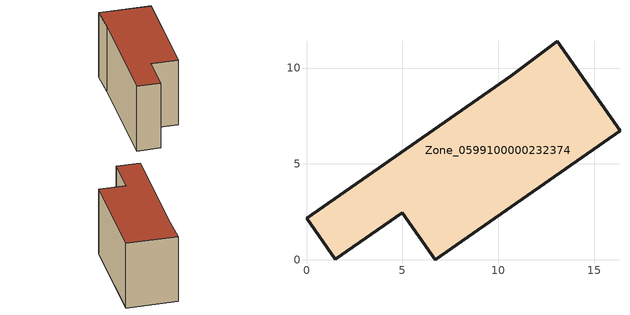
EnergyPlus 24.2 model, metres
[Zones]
Zone_0599100000232374
 floor ground (C_G): 10.67,9.58 13.09,11.4 16.35,6.72 6.71,0 4.99,2.46 1.51,0.03 0,2.17 z0
 wall outside (C_F): 1.51,0.03 4.99,2.46 6.71,0 16.35,6.72 13.09,11.4 10.67,9.58 0,2.17 1.51,0.03 z0:7.88
 roof outside (C_R): 4.99,2.46 6.71,0 16.35,6.72 13.09,11.4 10.67,9.58 0,2.17 1.51,0.03 z7.88
[BUILDING]
Pand.0599100000232374: North Axis=0; Terrain=City; Loads Convergence Tolerance Value=0.04; Temperature Convergence Tolerance Value=0.4; Solar Distribution=FullExterior; Maximum Number of Warmup Days=25; Minimum Number of Warmup Days=1
[Site:Location]
Rotterdam.The.Hague.AP_ZH_NLD Design_Conditions: Latitude=51.96; Longitude=4.45; Time Zone=1; Elevation=-4.5
[SITE:GROUNDTEMPERATURE:BUILDINGSURFACE]
18, 18, 18, 18, 18, 18, 18, 18, 18, 18, 18, 18
[MATERIAL] Thermal Absorptance=0.9; Solar Absorptance=0.7; Visible Absorptance=0.7
Name | Roughness | Thickness | Conductivity | Density | Specific Heat
G.TC.1975-1991 | MediumSmooth | 0.15 | 0.288461 | 540 | 1210
F.TC.1975-1991 | Rough | 0.3 | 0.230769 | 1920 | 840
R.TC.1975-1991 | MediumRough | 0.2 | 0.153846 | 1500 | 1000
[CONSTRUCTION]
C_G: G.TC.1975-1991
C_F: F.TC.1975-1991
C_R: R.TC.1975-1991
[ZONE]
Zone_0599100000232374: Type=1; Multiplier=1; Ceiling Height=Autocalculate; Volume=Autocalculate; Floor Area=autocalculate; Part of Total Floor Area=Yes
[ZONEINFILTRATION:DESIGNFLOWRATE]
Infil_Zone_0599100000232374: Zone or ZoneList or Space or SpaceList=Zone_0599100000232374; Schedule=AlwaysOn; Design Flow Rate Calculation Method=Flow/Area; Flow Rate per Floor Area=0.003; Constant Term Coefficient=1; Temperature Term Coefficient=0; Velocity Term Coefficient=0; Velocity Squared Term Coefficient=0
[HVACTEMPLATE:ZONE:IDEALLOADSAIRSYSTEM]
Zone_0599100000232374: Maximum Heating Supply Air Temperature=50; Minimum Cooling Supply Air Temperature=13; Maximum Heating Supply Air Humidity Ratio=0.0156; Minimum Cooling Supply Air Humidity Ratio=0.0077; Heating Limit=NoLimit; Cooling Limit=NoLimit; Dehumidification Control Type=ConstantSensibleHeatRatio; Cooling Sensible Heat Ratio=0.7; Dehumidification Setpoint=60; Humidification Control Type=None; Humidification Setpoint=30; Outdoor Air Method=None; Outdoor Air Flow Rate per Person=0.00944; Outdoor Air Flow Rate per Zone Floor Area=0; Outdoor Air Flow Rate per Zone=0; Demand Controlled Ventilation Type=None; Outdoor Air Economizer Type=NoEconomizer; Heat Recovery Type=None; Sensible Heat Recovery Effectiveness=0.7; Latent Heat Recovery Effectiveness=0.65
[ZONECONTROL:THERMOSTAT]
ThermostatControl_Zone_0599100000232374: Zone or ZoneList=Zone_0599100000232374; Control Type Schedule=DualSetpointControlType; Control 1=Thermostat_Zone_0599100000232374; Temperature Difference Between Cutout And Setpoint=0
[THERMOSTATSETPOINT:DUALSETPOINT]
Thermostat_Zone_0599100000232374: Heating Setpoint Temperature Schedule=HeatingSetpoint_Zone_0599100000232374; Cooling Setpoint Temperature Schedule=CoolingSetpoint_Zone_0599100000232374
[SCHEDULE:COMPACT]
HeatingSetpoint_Zone_0599100000232374: Through: 12/31, For: AllDays, Until: 24:00, 21
CoolingSetpoint_Zone_0599100000232374: Through: 12/31, For: AllDays, Until: 24:00, 24
DualSetpointControlType: Through: 12/31, For: AllDays, Until: 24:00, 4
AlwaysOn: Through: 12/31, For: AllDays, Until: 24:00, 1
